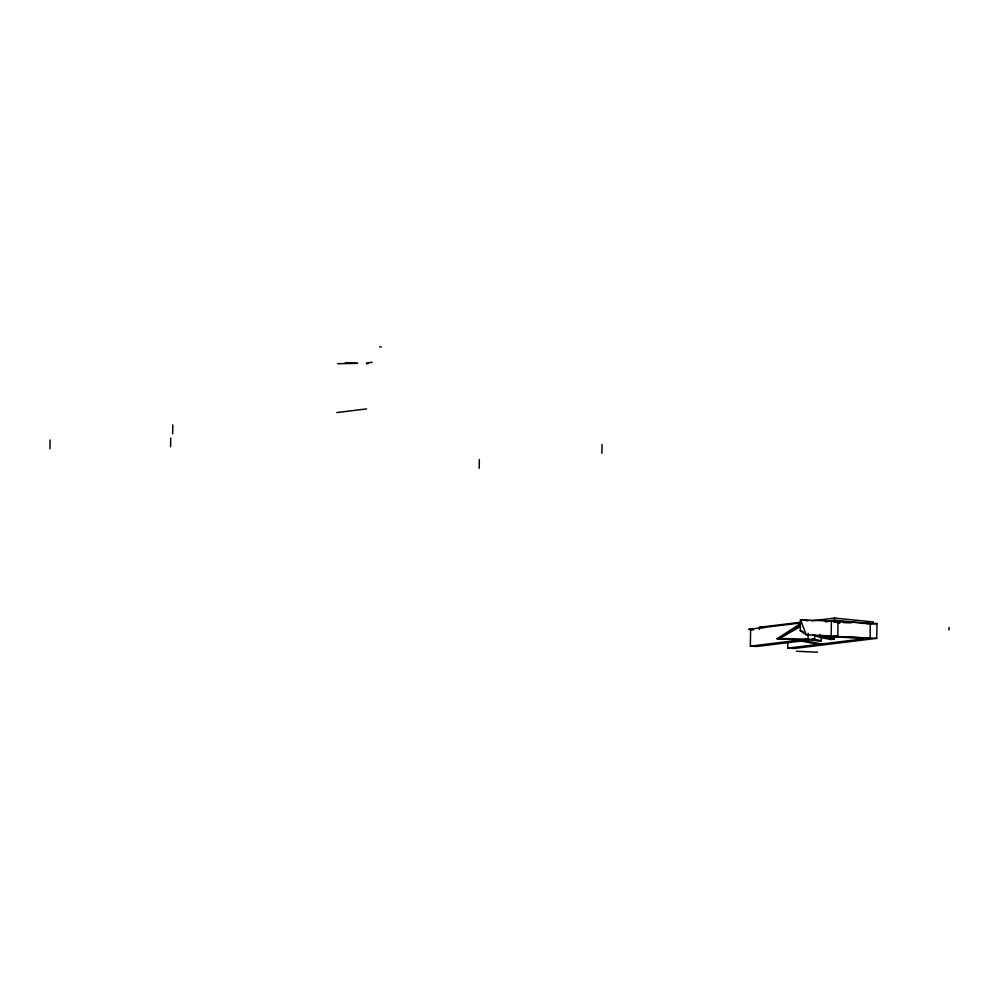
<?xml version="1.0" encoding="UTF-8"?>
<svg xmlns="http://www.w3.org/2000/svg" width="999" height="999" viewBox="0 0 999 999"><rect width="100%" height="100%" fill="white"/><g stroke="black" fill="none" stroke-linecap="round" stroke-linejoin="round"><path stroke-width="1.5" d="M49.95 448.763L50.1 439.972M170.592 446.79L170.742 438.012M172.665 433.716L172.815 424.937M479.195 468.319L479.345 459.54M601.91 453.271L602.06 444.493M821.378 636.375L821.29 640.746L814.61 639.385L756.905 646.453L750.336 646.153L750.636 629.07L753.258 629.183M866.42 623.701L876.997 623.526L876.735 638.349L794.392 648.451L787.699 648.151L787.799 642.369M839.585 621.715L870.304 623.151L870.042 638.049L833.74 637.012L837.799 636.226L806.243 634.79L800.286 630.669L800.486 619.717L839.61 621.503L839.56 623.226L838.036 623.151L839.56 623.226M808.141 633.254L808.041 639.085L750.336 646.153M812.899 639.597L811.862 639.397L814.61 639.385L814.684 634.977M834.115 636.251L834.065 639.16L830.881 639.547L819.767 637.325L819.817 634.365M826.41 637.936L837.087 636.201M833.878 637.025L837.799 636.538L838.061 621.428L834.003 621.902M949.013 629.994L949.05 627.497M759.377 629.382L759.515 627.285L800.861 622.215M825.236 621.303L834.427 620.179L834.552 618.081L873.251 621.902L873.114 624M801.398 639.897L777.035 638.786L800.399 623.651M800.187 625.037L779.42 638.498L777.035 638.786M800.449 626.51L779.42 638.498L814.61 639.385M750.636 629.07L748.938 629.482L753.446 629.695M379.645 346.99L381.268 346.79M337.612 363.698L357.679 363.336L345.254 362.762M366.546 362.999L372.078 362.325M366.458 363.798L368.082 363.599M336.75 412.575L366.596 408.916M811.588 620.891L834.552 618.081M800.149 623.001L748.95 629.27L753.446 629.507M825.723 621.828L831.418 621.128L831.156 635.926L819.767 637.325L812.811 634.952M834.14 621.915L838.061 621.428M836.987 621.815L839.61 621.503M874.412 623.851L876.997 623.526M803.271 641.121L804.17 641.008M802.572 640.859L805.793 641.008L801.173 641.033L818.581 644.355L823.188 644.33L804.382 640.634M821.29 640.746L818.306 641.108L811.475 639.772M787.699 648.151L870.042 638.049L833.74 637.012M870.304 623.151L863.186 623.476M819.767 637.325L835.414 636.775M801.173 641.033L805.793 641.008M820.379 644.143L822.115 644.13M837.799 636.538L876.735 638.349M796.44 651.261L817.457 652.21M843.306 622.552L850.948 622.901M834.427 620.179L871.565 623.851M759.515 627.285L764.148 627.734M808.004 620.791L800.486 619.717L806.243 634.79M826.41 637.624L834.065 639.16M800.286 630.669L803.071 631.618"/></g></svg>
